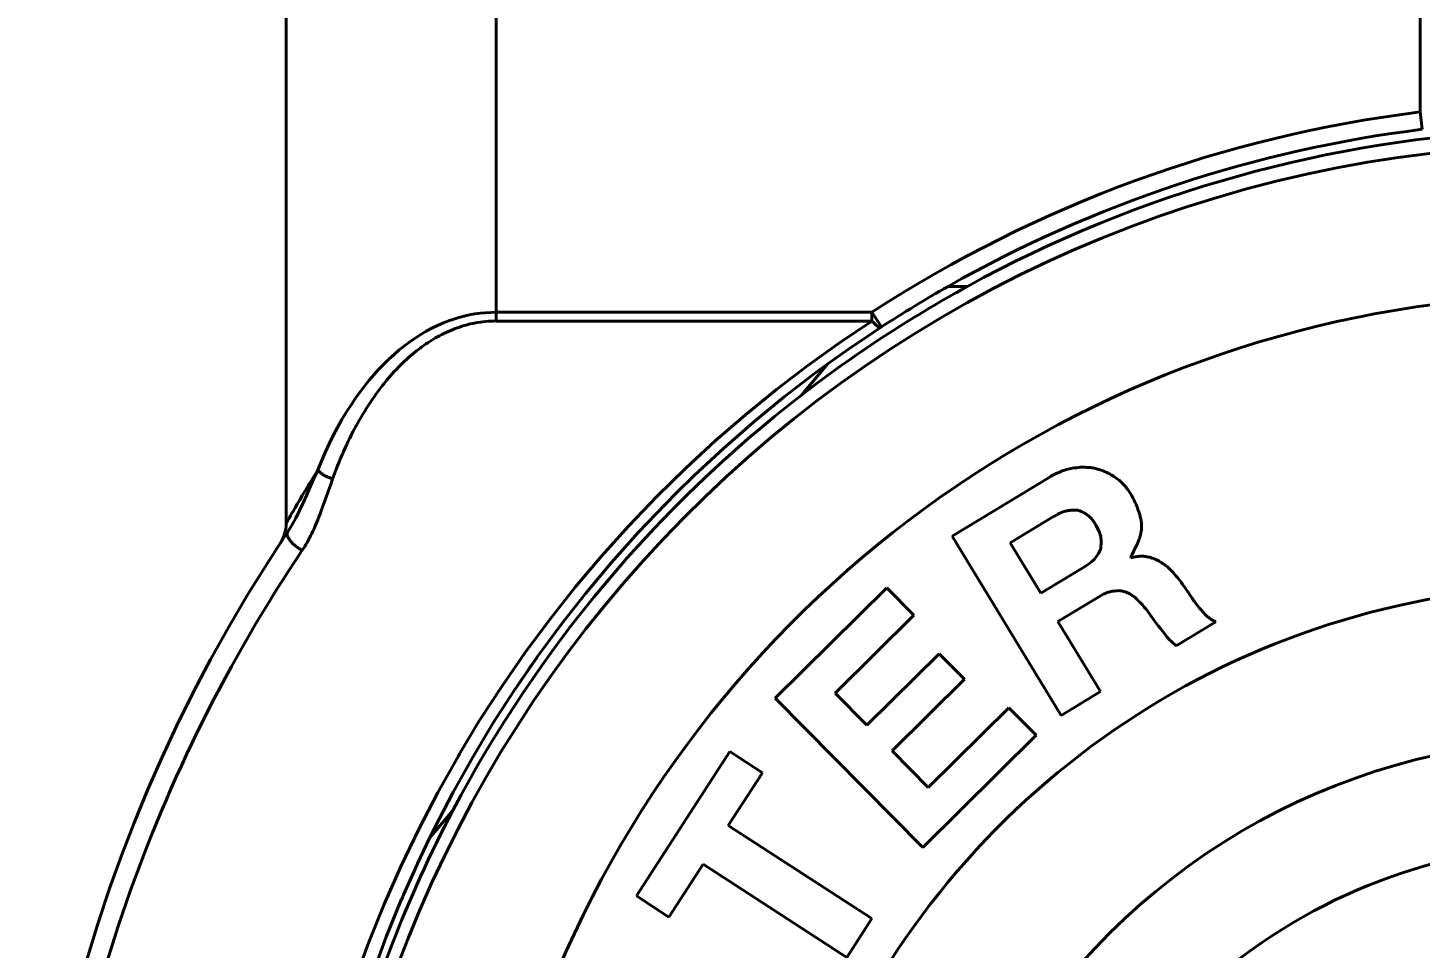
# Model space of a CAD drawing. Header units: millimetres. Extents: x 15 to 415, y 5 to 292.
# Drawn here: x 103.99 to 113.93, y 239.52 to 246.1 of the extents above; entities that cross this region are included whole.
import ezdxf

# ---------------------------------------------------------------- set-up
doc = ezdxf.new("R2010")
doc.units = ezdxf.units.MM
doc.layers.add('Annotations', color=7, linetype='Continuous')
doc.layers.add('Geometries', color=7, linetype='Continuous')
doc.styles.add('Shapr2', font='txt', dxfattribs={"height": 3.3495})
doc.dimstyles.new('ISO-25', dxfattribs={"dimtxt": 2.5, "dimasz": 2.5, "dimexe": 1.25, "dimexo": 0.625, "dimtad": 1, "dimtxsty": 'Standard', "dimcen": 2.5, "dimadec": 0, "dimazin": 0, "dimtfac": 1, "dimtmove": 0, "dimatfit": 3, "dimfxl": 1, "dimarcsym": 0})

# ---------------------------------------------------------------- blocks, each defined once
blk = doc.blocks.new('*D2')
at = {"layer": 'Annotations', "color": 0, "linetype": 'Continuous', "lineweight": 15}
for p, q in [((114.559, 253.3843), (151.4321, 253.3843)), ((150.1821, 250.8843), (150.1821, 204.8613)), ((114.9931, 202.3613), (151.4321, 202.3613))]:
    blk.add_line(p, q, dxfattribs=at)
at = {"layer": 'Annotations', "color": 0}
for points in [[(150.5987, 250.8843), (149.7654, 250.8843), (150.1821, 253.3843)], [(149.7654, 204.8613), (150.5987, 204.8613), (150.1821, 202.3613)]]:
    blk.add_solid(points, dxfattribs=at)
at = {"layer": 'Defpoints', "color": 0}
for p in [(113.934, 253.3843), (114.3681, 202.3613), (150.1821, 202.3613)]:
    blk.add_point(p, dxfattribs=at)
at = {"layer": 'Annotations', "color": 0, "lineweight": 15, "insert": (147.4883, 221.87), "char_height": 3.3495, "attachment_point": 5, "rotation": 90, "style": 'Shapr2'}
blk.add_mtext('\\A1;102,05', dxfattribs=at)

msp = doc.modelspace()

# ---------------------------------------------------------------- linework, layer by layer
at = {"layer": 'Geometries', "linetype": 'Continuous', "lineweight": 40}
for p, q in [((105.8321, 252.8843), (105.8321, 242.5563)), ((107.3321, 252.8843), (107.3321, 244.0671)), ((113.934, 252.8843), (113.934, 245.4984)), ((113.934, 245.4984), (113.9495, 245.3744)), ((110.5625, 244.2523), (110.7002, 244.2523)), ((107.3321, 244.0047), (107.3321, 244.0671)), ((110.0177, 244.0671), (107.3321, 244.0671)), ((107.3321, 244.0047), (110.0177, 244.0047)), ((110.0177, 244.0671), (110.0177, 244.0047)), ((110.0177, 244.0671), (110.0859, 243.9623)), ((109.9875, 243.8973), (110.0859, 243.9623)), ((109.6967, 243.6931), (109.5132, 243.4744)), ((106.0592, 242.9412), (106.0587, 242.9398)), ((110.5909, 242.4683), (111.2826, 242.8876)), ((108.5465, 242.702), (108.6161, 242.7721)), ((108.6161, 242.7721), (108.622, 242.778)), ((111.3148, 242.6074), (111.0058, 242.4201)), ((105.7908, 242.4186), (105.7914, 242.4195)), ((105.7914, 242.4196), (105.7936, 242.4229)), ((105.7914, 242.4196), (105.7914, 242.4195)), ((105.7936, 242.4229), (105.819, 242.4611)), ((105.8444, 242.4992), (105.819, 242.4611)), ((111.3684, 241.1856), (110.5909, 242.4683)), ((111.0058, 242.4201), (111.2247, 242.059)), ((111.8645, 242.3166), (111.8667, 242.313)), ((111.2247, 242.059), (111.5355, 242.2474)), ((109.3252, 241.3104), (110.1228, 242.0992)), ((110.1228, 242.0992), (110.3178, 241.902)), ((111.6305, 242.0298), (111.3467, 241.8578)), ((110.3178, 241.902), (109.7547, 241.3451)), ((111.3467, 241.8578), (111.6505, 241.3565)), ((112.4733, 241.8552), (112.1912, 241.6843)), ((109.9807, 241.1166), (110.4976, 241.6277)), ((110.4976, 241.6277), (110.6778, 241.4455)), ((107.5294, 241.465), (107.627, 241.6047)), ((107.5294, 241.465), (107.4677, 241.3737)), ((110.6778, 241.4455), (110.1609, 240.9343)), ((109.7547, 241.3451), (109.9807, 241.1166)), ((111.6505, 241.3565), (111.3684, 241.1856)), ((110.38, 240.2438), (109.3252, 241.3104)), ((110.4195, 240.6729), (110.9946, 241.2417)), ((110.9946, 241.2417), (111.1896, 241.0445)), ((111.1896, 241.0445), (110.38, 240.2438)), ((108.3349, 239.8968), (109.0033, 240.9282)), ((109.0033, 240.9282), (109.236, 240.7773)), ((110.1609, 240.9343), (110.4195, 240.6729)), ((109.236, 240.7773), (108.9915, 240.4001)), ((107.0232, 240.5069), (106.8548, 240.3062)), ((108.9915, 240.4001), (110.0175, 239.7351)), ((106.7699, 240.1273), (106.6712, 239.9057)), ((108.8121, 240.1233), (108.5676, 239.746)), ((109.8381, 239.4583), (108.8121, 240.1233)), ((106.6631, 239.8868), (106.6556, 239.8693)), ((106.6639, 239.8886), (106.6631, 239.8868)), ((106.6653, 239.8919), (106.6639, 239.8886)), ((106.6712, 239.9057), (106.6653, 239.8919)), ((108.5676, 239.746), (108.3349, 239.8968)), ((110.0175, 239.7351), (109.8381, 239.4583))]:
    msp.add_line(p, q, dxfattribs=at)
at = {"layer": 'Geometries', "linetype": 'Continuous', "lineweight": 40, "flags": 128}
for points in [[(107.294, 244.0663), (107.2561, 244.064), (107.2181, 244.0601), (107.1803, 244.0548), (107.1425, 244.0479), (107.1048, 244.0395), (107.0673, 244.0295), (107.03, 244.0181), (106.9928, 244.0051), (106.9559, 243.9907), (106.9149, 243.9727), (106.8741, 243.9529), (106.8338, 243.9313), (106.7938, 243.9078), (106.7543, 243.8825), (106.7159, 243.856), (106.678, 243.8278), (106.6406, 243.7979), (106.6038, 243.7663), (106.5668, 243.7325), (106.5305, 243.6971), (106.4949, 243.66), (106.4599, 243.6213), (106.4256, 243.5811), (106.3926, 243.5401), (106.3604, 243.4976), (106.3289, 243.4537), (106.2982, 243.4084), (106.2643, 243.3553), (106.2314, 243.3006), (106.1997, 243.2442), (106.1691, 243.1862), (106.1397, 243.1267), (106.1114, 243.0658), (106.0844, 243.0035), (106.0592, 242.9412)], [(110.0177, 244.0047), (109.7868, 243.8494), (109.559, 243.686), (109.3347, 243.5146), (109.1144, 243.3353), (108.8984, 243.1482), (108.6872, 242.9535), (108.4811, 242.7513), (108.2805, 242.5419), (108.0858, 242.3254), (107.8974, 242.1022), (107.7155, 241.8724), (107.5406, 241.6364), (107.3728, 241.3944), (107.2126, 241.1469), (107.0714, 240.9133)], [(107.3321, 244.0671), (107.2941, 244.0663), (107.294, 244.0663)], [(110.0177, 244.0047), (110.022, 243.9999), (110.0263, 243.9953), (110.0305, 243.9909), (110.0347, 243.9868), (110.0388, 243.9829), (110.0429, 243.9793), (110.0469, 243.976), (110.0508, 243.973), (110.0546, 243.9702), (110.0582, 243.9678), (110.0618, 243.9658), (110.0652, 243.964), (110.0684, 243.9626), (110.0715, 243.9615), (110.0744, 243.9608), (110.0771, 243.9604), (110.0796, 243.9604), (110.0819, 243.9607), (110.084, 243.9613), (110.0859, 243.9623)], [(106.1648, 242.8775), (106.176, 242.9083), (106.1876, 242.9389), (106.1994, 242.9694), (106.2116, 242.9996), (106.224, 243.0296), (106.2341, 243.053), (106.2443, 243.0762), (106.2547, 243.0993), (106.2652, 243.1222), (106.276, 243.145), (106.287, 243.1675), (106.2981, 243.1899), (106.3094, 243.2121), (106.3209, 243.2341), (106.3326, 243.2559), (106.3443, 243.277), (106.3561, 243.298), (106.3681, 243.3187), (106.3802, 243.3393), (106.3935, 243.3612), (106.407, 243.3828), (106.4207, 243.4041), (106.4346, 243.4252), (106.4486, 243.446), (106.4629, 243.4664), (106.4764, 243.4854), (106.4902, 243.5042), (106.504, 243.5226), (106.5181, 243.5407), (106.5322, 243.5586), (106.5465, 243.5761), (106.561, 243.5934), (106.5755, 243.6103), (106.5902, 243.6269), (106.6051, 243.6432), (106.6197, 243.6589), (106.6345, 243.6742), (106.6495, 243.6893), (106.6645, 243.704), (106.6785, 243.7173), (106.6926, 243.7304), (106.7067, 243.7431), (106.721, 243.7556), (106.7353, 243.7678), (106.7497, 243.7797), (106.7642, 243.7913), (106.7775, 243.8016), (106.7909, 243.8117), (106.8043, 243.8216), (106.8178, 243.8312), (106.8314, 243.8406), (106.8449, 243.8497), (106.8586, 243.8585), (106.8722, 243.8671), (106.886, 243.8754), (106.8997, 243.8834), (106.9135, 243.8912), (106.9273, 243.8988), (106.9436, 243.9073), (106.96, 243.9155), (106.9764, 243.9233), (106.9928, 243.9308), (107.0086, 243.9376), (107.0245, 243.9441), (107.0404, 243.9503), (107.0563, 243.9561), (107.0722, 243.9616), (107.0881, 243.9668), (107.1032, 243.9714), (107.1182, 243.9756), (107.1332, 243.9796), (107.1482, 243.9833), (107.1632, 243.9866), (107.1791, 243.9899), (107.1833, 243.9907)], [(109.6961, 243.6939), (109.8493, 243.803), (109.9875, 243.8973)], [(108.622, 242.778), (108.747, 242.9001), (108.956, 243.0942), (109.1709, 243.2818), (109.3916, 243.4625), (109.6178, 243.6363), (109.6961, 243.6939)], [(105.844, 242.4985), (105.8738, 242.5464), (105.9015, 242.5971), (105.9279, 242.6504), (105.9535, 242.7056), (105.9791, 242.7624), (106.005, 242.8205), (106.0314, 242.8797), (106.0587, 242.9398)], [(106.0587, 242.9398), (106.0347, 242.9009), (106.0116, 242.863), (105.9981, 242.8409)], [(106.0587, 242.9398), (106.0618, 242.936), (106.0653, 242.9321), (106.0691, 242.9283), (106.0731, 242.9246), (106.0774, 242.9208), (106.082, 242.9172), (106.0868, 242.9136), (106.0919, 242.9101), (106.0972, 242.9066), (106.1027, 242.9033), (106.1083, 242.9001), (106.1142, 242.897), (106.1202, 242.894), (106.1263, 242.8912), (106.1325, 242.8885), (106.1389, 242.886), (106.1453, 242.8836), (106.1518, 242.8814), (106.1583, 242.8793), (106.1648, 242.8775)], [(111.2826, 242.8876), (111.2963, 242.895), (111.3101, 242.9024), (111.324, 242.9096), (111.338, 242.9165), (111.3474, 242.921), (111.3569, 242.9253), (111.3665, 242.9293), (111.3763, 242.9331), (111.3861, 242.9367), (111.3961, 242.9399), (111.4069, 242.943), (111.4179, 242.9458), (111.4289, 242.9483), (111.44, 242.9505), (111.4511, 242.9524), (111.4652, 242.9546), (111.4793, 242.9566), (111.4935, 242.9584), (111.5076, 242.9601)], [(111.5076, 242.9601), (111.5233, 242.9598), (111.5389, 242.9594), (111.5493, 242.959), (111.5597, 242.9584), (111.5701, 242.9577), (111.5788, 242.9569), (111.5874, 242.9559), (111.5961, 242.9546), (111.6047, 242.9532), (111.6132, 242.9515), (111.6217, 242.9495), (111.6304, 242.9472), (111.639, 242.9446), (111.6475, 242.9418), (111.6559, 242.9388), (111.6643, 242.9356), (111.6726, 242.9323), (111.6838, 242.9275), (111.6949, 242.9226), (111.706, 242.9176), (111.717, 242.9126)], [(111.717, 242.9126), (111.7301, 242.9041), (111.7432, 242.8955), (111.7518, 242.8897), (111.7604, 242.8837), (111.7688, 242.8776), (111.7761, 242.8721), (111.7832, 242.8665), (111.7903, 242.8607), (111.7971, 242.8546), (111.8038, 242.8484), (111.8103, 242.8419), (111.8173, 242.8345), (111.824, 242.8269), (111.8305, 242.8191), (111.8368, 242.8111), (111.843, 242.8031), (111.8506, 242.7927), (111.858, 242.7823), (111.8653, 242.7718), (111.8726, 242.7612)], [(105.9981, 242.8409), (105.9893, 242.8264), (105.9681, 242.7912), (105.948, 242.7577), (105.9292, 242.7261), (105.9118, 242.6965), (105.8959, 242.6692), (105.8842, 242.6491), (105.8737, 242.6307), (105.8642, 242.6141), (105.8559, 242.5994), (105.8488, 242.5866), (105.8429, 242.576), (105.8382, 242.5675), (105.8348, 242.5613), (105.8328, 242.5575), (105.8321, 242.5563)], [(105.9477, 242.3665), (105.9568, 242.3803), (105.9657, 242.3943), (105.9742, 242.4085), (105.9824, 242.4227), (105.9904, 242.4371), (105.9981, 242.4516), (106.0069, 242.4688), (106.0154, 242.4861), (106.0237, 242.5035), (106.0316, 242.521), (106.0408, 242.542), (106.0497, 242.5631), (106.0583, 242.5842), (106.0667, 242.6055), (106.0749, 242.6268), (106.0829, 242.6481), (106.095, 242.6808), (106.1068, 242.7135), (106.1185, 242.7463), (106.1301, 242.7791), (106.1416, 242.8119), (106.1531, 242.8447), (106.1648, 242.8775)], [(111.8726, 242.7612), (111.8815, 242.7424), (111.8904, 242.7235), (111.899, 242.7046), (111.9041, 242.6931), (111.909, 242.6816), (111.9137, 242.67), (111.9182, 242.6583), (111.9225, 242.6465), (111.9262, 242.6358), (111.9296, 242.6249), (111.9327, 242.614), (111.9349, 242.6057), (111.9368, 242.5974), (111.9386, 242.589), (111.9401, 242.5806), (111.9414, 242.5719), (111.9424, 242.5631), (111.9432, 242.5543), (111.9436, 242.5455), (111.9437, 242.5369), (111.9435, 242.5284), (111.9429, 242.5198), (111.9421, 242.5113), (111.9409, 242.5029), (111.9394, 242.4944), (111.9377, 242.4861), (111.9358, 242.4777), (111.9334, 242.4689), (111.9308, 242.46), (111.928, 242.4513), (111.9249, 242.4426), (111.9208, 242.4317), (111.9165, 242.421), (111.9119, 242.4103), (111.9072, 242.3997), (111.9005, 242.3858), (111.8937, 242.3719), (111.8866, 242.3582), (111.8756, 242.3373), (111.8645, 242.3166)], [(107.627, 241.6047), (107.6289, 241.6074), (107.7982, 241.837), (107.9745, 242.0613), (108.1577, 242.2799), (108.3477, 242.4927), (108.5441, 242.6995), (108.5465, 242.702)], [(111.485, 242.6528), (111.4746, 242.6529), (111.4642, 242.653), (111.4538, 242.6528), (111.446, 242.6526), (111.4381, 242.6522), (111.4303, 242.6516), (111.4225, 242.6507), (111.4148, 242.6495), (111.407, 242.648), (111.3994, 242.6462), (111.3919, 242.6441), (111.3842, 242.6415), (111.3767, 242.6387), (111.3692, 242.6356), (111.3619, 242.6323), (111.3539, 242.6285), (111.346, 242.6245), (111.3381, 242.6203), (111.3264, 242.6139), (111.3148, 242.6074)], [(111.6167, 242.5471), (111.6129, 242.554), (111.609, 242.5608), (111.6048, 242.5675), (111.6005, 242.5739), (111.5957, 242.5804), (111.5908, 242.5867), (111.5856, 242.5927), (111.5802, 242.5986), (111.575, 242.6038), (111.5696, 242.6087), (111.5641, 242.6135), (111.5584, 242.618), (111.5525, 242.6223), (111.5462, 242.6265), (111.5397, 242.6305), (111.5331, 242.6342), (111.5264, 242.6377), (111.5195, 242.6409), (111.5111, 242.6444), (111.5026, 242.6476), (111.4939, 242.6504), (111.485, 242.6528)], [(111.6522, 242.3771), (111.6562, 242.4295), (111.6529, 242.4662), (111.6405, 242.5007), (111.6167, 242.5471)], [(105.7914, 242.4196), (105.6982, 242.2757), (105.5574, 242.049), (105.4221, 241.819), (105.2924, 241.5859), (105.2489, 241.5046)], [(105.9477, 242.3665), (105.9427, 242.3691), (105.9377, 242.3718), (105.9328, 242.3746), (105.9279, 242.3776), (105.923, 242.3807), (105.9169, 242.3847), (105.911, 242.3888), (105.9052, 242.3931), (105.8995, 242.3975), (105.894, 242.402), (105.8887, 242.4066), (105.8835, 242.4112), (105.8786, 242.4159), (105.8748, 242.4197), (105.8712, 242.4235), (105.8678, 242.4273), (105.8645, 242.4311), (105.8614, 242.4349), (105.8585, 242.4387), (105.8558, 242.4425), (105.8533, 242.4462), (105.8511, 242.4499), (105.849, 242.4536), (105.8467, 242.4581), (105.8447, 242.4625), (105.843, 242.4668), (105.8417, 242.471), (105.8408, 242.4751), (105.8402, 242.479), (105.8399, 242.4827), (105.84, 242.4863), (105.8403, 242.489), (105.8409, 242.4916), (105.8417, 242.494), (105.8427, 242.4963), (105.844, 242.4985)], [(111.5355, 242.2474), (111.5658, 242.2681), (111.5891, 242.2861), (111.6055, 242.3015), (111.6197, 242.3195), (111.6352, 242.3447), (111.6522, 242.3771)], [(111.8667, 242.313), (111.8769, 242.3151), (111.8871, 242.3172), (111.8973, 242.3192), (111.905, 242.3205), (111.9128, 242.3217), (111.9205, 242.3227), (111.9283, 242.3235), (111.9362, 242.3241), (111.944, 242.3243), (111.9519, 242.3242), (111.9597, 242.3238), (111.9677, 242.323), (111.9757, 242.3218), (111.9836, 242.3203), (111.9915, 242.3185), (111.9998, 242.3163), (112.0081, 242.3139), (112.0164, 242.3114), (112.0287, 242.3073), (112.0409, 242.3031)], [(112.0409, 242.3031), (112.0547, 242.2959), (112.0685, 242.2884), (112.0776, 242.2833), (112.0866, 242.278), (112.0954, 242.2725), (112.1022, 242.268), (112.1088, 242.2633), (112.1153, 242.2584), (112.1218, 242.2533), (112.128, 242.2481), (112.1342, 242.2427), (112.1433, 242.2343), (112.1522, 242.2256), (112.161, 242.2169), (112.1698, 242.2081)], [(112.1698, 242.2081), (112.1897, 242.184), (112.1996, 242.1719), (112.2093, 242.1597), (112.2187, 242.1476), (112.2279, 242.1354), (112.237, 242.1231), (112.2458, 242.1107), (112.2546, 242.0981), (112.2632, 242.0855), (112.2803, 242.0601)], [(111.7802, 242.0788), (111.7698, 242.0778), (111.7594, 242.0768), (111.7491, 242.0756), (111.7413, 242.0745), (111.7336, 242.0733), (111.7259, 242.0718), (111.7182, 242.0701), (111.7115, 242.0683), (111.7048, 242.0663), (111.6982, 242.064), (111.6917, 242.0615), (111.6852, 242.0588), (111.6788, 242.0559), (111.6705, 242.0519), (111.6624, 242.0477), (111.6544, 242.0434), (111.6424, 242.0367), (111.6305, 242.0298)], [(111.8979, 242.0285), (111.8886, 242.0355), (111.8793, 242.0424), (111.873, 242.0468), (111.8665, 242.0511), (111.8599, 242.0552), (111.8548, 242.058), (111.8497, 242.0607), (111.8444, 242.0632), (111.839, 242.0655), (111.8334, 242.0675), (111.8278, 242.0693), (111.822, 242.0709), (111.8162, 242.0724), (111.8073, 242.0743), (111.7983, 242.0759), (111.7892, 242.0774), (111.7802, 242.0788)], [(112.0203, 241.8853), (112.0111, 241.898), (112.0019, 241.9106), (111.9926, 241.9231), (111.9832, 241.9356), (111.9735, 241.9479), (111.9635, 241.9601), (111.9566, 241.968), (111.9496, 241.9759), (111.9425, 241.9836), (111.9316, 241.995), (111.9204, 242.0063), (111.9092, 242.0174), (111.8979, 242.0285)], [(112.2803, 242.0601), (112.289, 242.0471), (112.2978, 242.0342), (112.3066, 242.0213), (112.3155, 242.0085), (112.3237, 241.9971), (112.332, 241.9859), (112.3406, 241.9749), (112.3493, 241.9639), (112.3582, 241.9531), (112.3672, 241.9424), (112.3855, 241.9211)], [(112.3855, 241.9211), (112.3952, 241.9113), (112.4002, 241.9064), (112.4052, 241.9016), (112.4103, 241.8969), (112.4155, 241.8922), (112.4208, 241.8878), (112.4263, 241.8834), (112.4318, 241.8794), (112.4375, 241.8756), (112.4433, 241.8719), (112.4491, 241.8684), (112.4571, 241.8639), (112.4652, 241.8595), (112.4733, 241.8552)], [(112.1169, 241.7584), (112.0975, 241.7829), (112.0878, 241.7951), (112.0782, 241.8075), (112.0635, 241.8268), (112.049, 241.8462), (112.0346, 241.8657), (112.0203, 241.8853)], [(112.1912, 241.6843), (112.1811, 241.6927), (112.1711, 241.7013), (112.1661, 241.7056), (112.1613, 241.71), (112.1565, 241.7146), (112.1518, 241.7192), (112.1457, 241.7255), (112.1397, 241.7319), (112.1339, 241.7384), (112.1253, 241.7483), (112.1169, 241.7584)], [(105.2489, 241.5046), (105.1684, 241.3499), (105.0501, 241.1109), (104.9438, 240.883), (104.8427, 240.6528), (104.7468, 240.4204), (104.6562, 240.1859), (104.5709, 239.9493), (104.4863, 239.6965), (104.4078, 239.4416), (104.3354, 239.1849), (104.2692, 238.9266), (104.2093, 238.6668), (104.1555, 238.4056), (104.1106, 238.1582), (104.0713, 237.9099), (104.0376, 237.6607), (104.0095, 237.4109), (103.9871, 237.1604)], [(106.8564, 240.3096), (106.8944, 240.3864), (107.0259, 240.6395), (107.1653, 240.8884), (107.3123, 241.1329), (107.4669, 241.3726), (107.4677, 241.3737)], [(107.0714, 240.9133), (107.0603, 240.8942), (106.9159, 240.6366), (106.7798, 240.3745), (106.6522, 240.1084), (106.5333, 239.8386), (106.4231, 239.5656), (106.3219, 239.2898), (106.2297, 239.0117), (106.1465, 238.7316), (106.0725, 238.45), (106.0075, 238.1674), (105.9517, 237.8842), (105.9049, 237.6007), (105.8671, 237.3175), (105.8382, 237.0349), (105.818, 236.7534), (105.8065, 236.4733), (105.8033, 236.2183)], [(106.7699, 240.1273), (106.7708, 240.1293), (106.8564, 240.3096)], [(106.2758, 238.7919), (106.2761, 238.793), (106.3583, 239.0662), (106.4489, 239.3367), (106.548, 239.6042), (106.6553, 239.8685), (106.6556, 239.8693)]]:
    msp.add_lwpolyline(points, dxfattribs=at)
at = {"layer": 'Geometries', "linetype": 'Continuous', "lineweight": 40}
for centre, radius, start, end in [((115.0783, 236.2943), 9.275, 97.0869, 123.06695), ((115.0783, 236.2943), 9.15, 97.0869, 119.57339), ((115.0794, 236.2753), 9.1, 92.51611, 118.76602), ((115.0678, 236.2656), 9, 93.92991, 182.02333), ((115.0794, 236.2753), 9.1, 118.76602, 127.71096), ((115.0783, 236.2943), 9.15, 119.57339, 123.06695), ((115.0678, 236.2656), 7.9253, 94.21608, 226.08086), ((107.3324, 243.2057), 0.7991, 90.02387, 100.75402), ((115.0794, 236.2753), 9.1, 127.71096, 152.28904), ((105.5821, 242.5563), 0.25, 326.85953, 0), ((115.0783, 236.232), 11, 146.10447, 175.50935), ((115.0678, 236.2656), 5.85, 95.71607, 223.07031), ((115.0783, 236.2943), 9.15, 144.52341, 146.28083), ((115.0678, 236.2656), 4.75, 96.79113, 213.13936), ((115.0794, 236.2753), 9.1, 152.28904, 165.50858), ((115.0678, 236.2656), 4, 22.71913, 339.38758)]:
    msp.add_arc(centre, radius, start, end, dxfattribs=at)

# ---------------------------------------------------------------- dimensions: what is measured, and where the dimension line sits
at = {"layer": 'Annotations', "linetype": 'Continuous', "lineweight": 15}
dim = msp.add_linear_dim(base=(150.1821, 202.3613), p1=(113.934, 253.3843), p2=(114.3681, 202.3613), angle=270, dimstyle='ISO-25', override={"dimscale": 1, "dimgap": 0.7, "dimdec": 2, "dimlfac": 2, "dimrnd": 0.01, "dimzin": 8, "dimdsep": 44, "dimtxsty": 'Shapr2', "dimse1": 0, "dimse2": 0, "dimadec": 2, "dimtol": 0, "dimlim": 0, "dimtp": 0, "dimtm": 0, "dimtfac": 0.6, "dimtdec": 8, "dimfrac": 2, "dimtolj": 1, "dimlwd": 15, "dimlwe": 15}, dxfattribs=at)
dim.commit()
dim.dimension.update_dxf_attribs({"geometry": '*D2', "text_midpoint": (150.1821, 221.87), "dimtype": 160})

doc.saveas('drawing.dxf')
